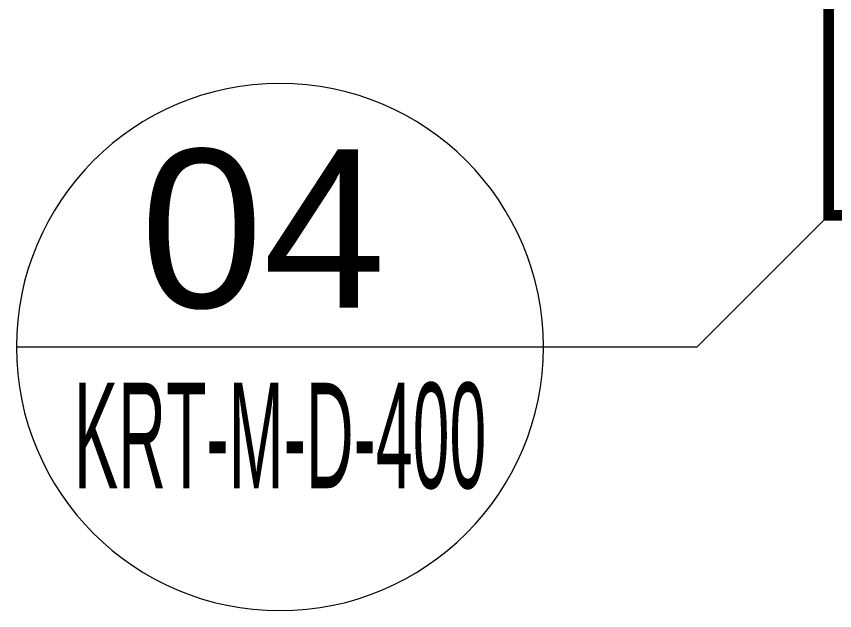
# Model space of a CAD drawing. Extents: x -2598 to 23780, y 0 to 8114.
# Drawn here: x 3194.7 to 3272.3, y 2685.7 to 2742 of the extents above; entities that cross this region are included whole.
import ezdxf
from ezdxf.enums import TextEntityAlignment as Align

# ---------------------------------------------------------------- set-up
doc = ezdxf.new("R2010")
doc.units = 0
doc.header["$LTSCALE"] = 25
doc.header["$MEASUREMENT"] = 0
doc.linetypes.add('HIDDEN2', pattern=[4.7625, 3.175, -1.5875])
doc.layers.get('0').update_dxf_attribs({"color": 9, "lineweight": 9})
doc.layers.add('21', color=9, linetype='Continuous', lineweight=9)
doc.styles.add('Arial', font='arial.ttf', dxfattribs={"height": 2.5})

# ---------------------------------------------------------------- blocks, each defined once
blk = doc.blocks.new('0_detailbox1')
blk.add_lwpolyline([(10.411, -2.5), (7.911, 0), (-5, 0)])
blk.add_circle((0, 0), 5)
at = {"style": 'Arial'}
blk.add_attdef('DETAYADI', text='', height=3, dxfattribs=at).set_placement((0, 0), align=Align.BOTTOM_CENTER)
blk.add_attdef('PAFTAADI', text='', height=2, dxfattribs=at).set_placement((0, -0.5), align=Align.TOP_CENTER)

msp = doc.modelspace()

# ---------------------------------------------------------------- linework, layer by layer
at = {"layer": '21', "linetype": 'HIDDEN2', "ltscale": 0.1, "const_width": 1}
msp.add_lwpolyline([(3271.719, 2881.806), (4011.44, 2881.806), (4011.44, 2723.154), (3271.719, 2723.154)], close=True, dxfattribs=at)

# ---------------------------------------------------------------- block references
at = {"layer": '21'}
ref = msp.add_blockref('0_detailbox1', (3219.665, 2710.654), dxfattribs=dict(at, xscale=-5, yscale=5, zscale=5, rotation=180))
ref.add_attrib('DETAYADI', '04', dxfattribs={"layer": '0', "height": 15, "style": 'Arial'}).set_placement((3218.069, 2709.896), align=Align.BOTTOM_CENTER)
ref.add_attrib('PAFTAADI', 'KRT-M-D-400', dxfattribs={"layer": '0', "height": 10, "style": 'Arial', "width": 0.45}).set_placement((3219.686, 2707.267), align=Align.TOP_CENTER)

doc.saveas('drawing.dxf')
